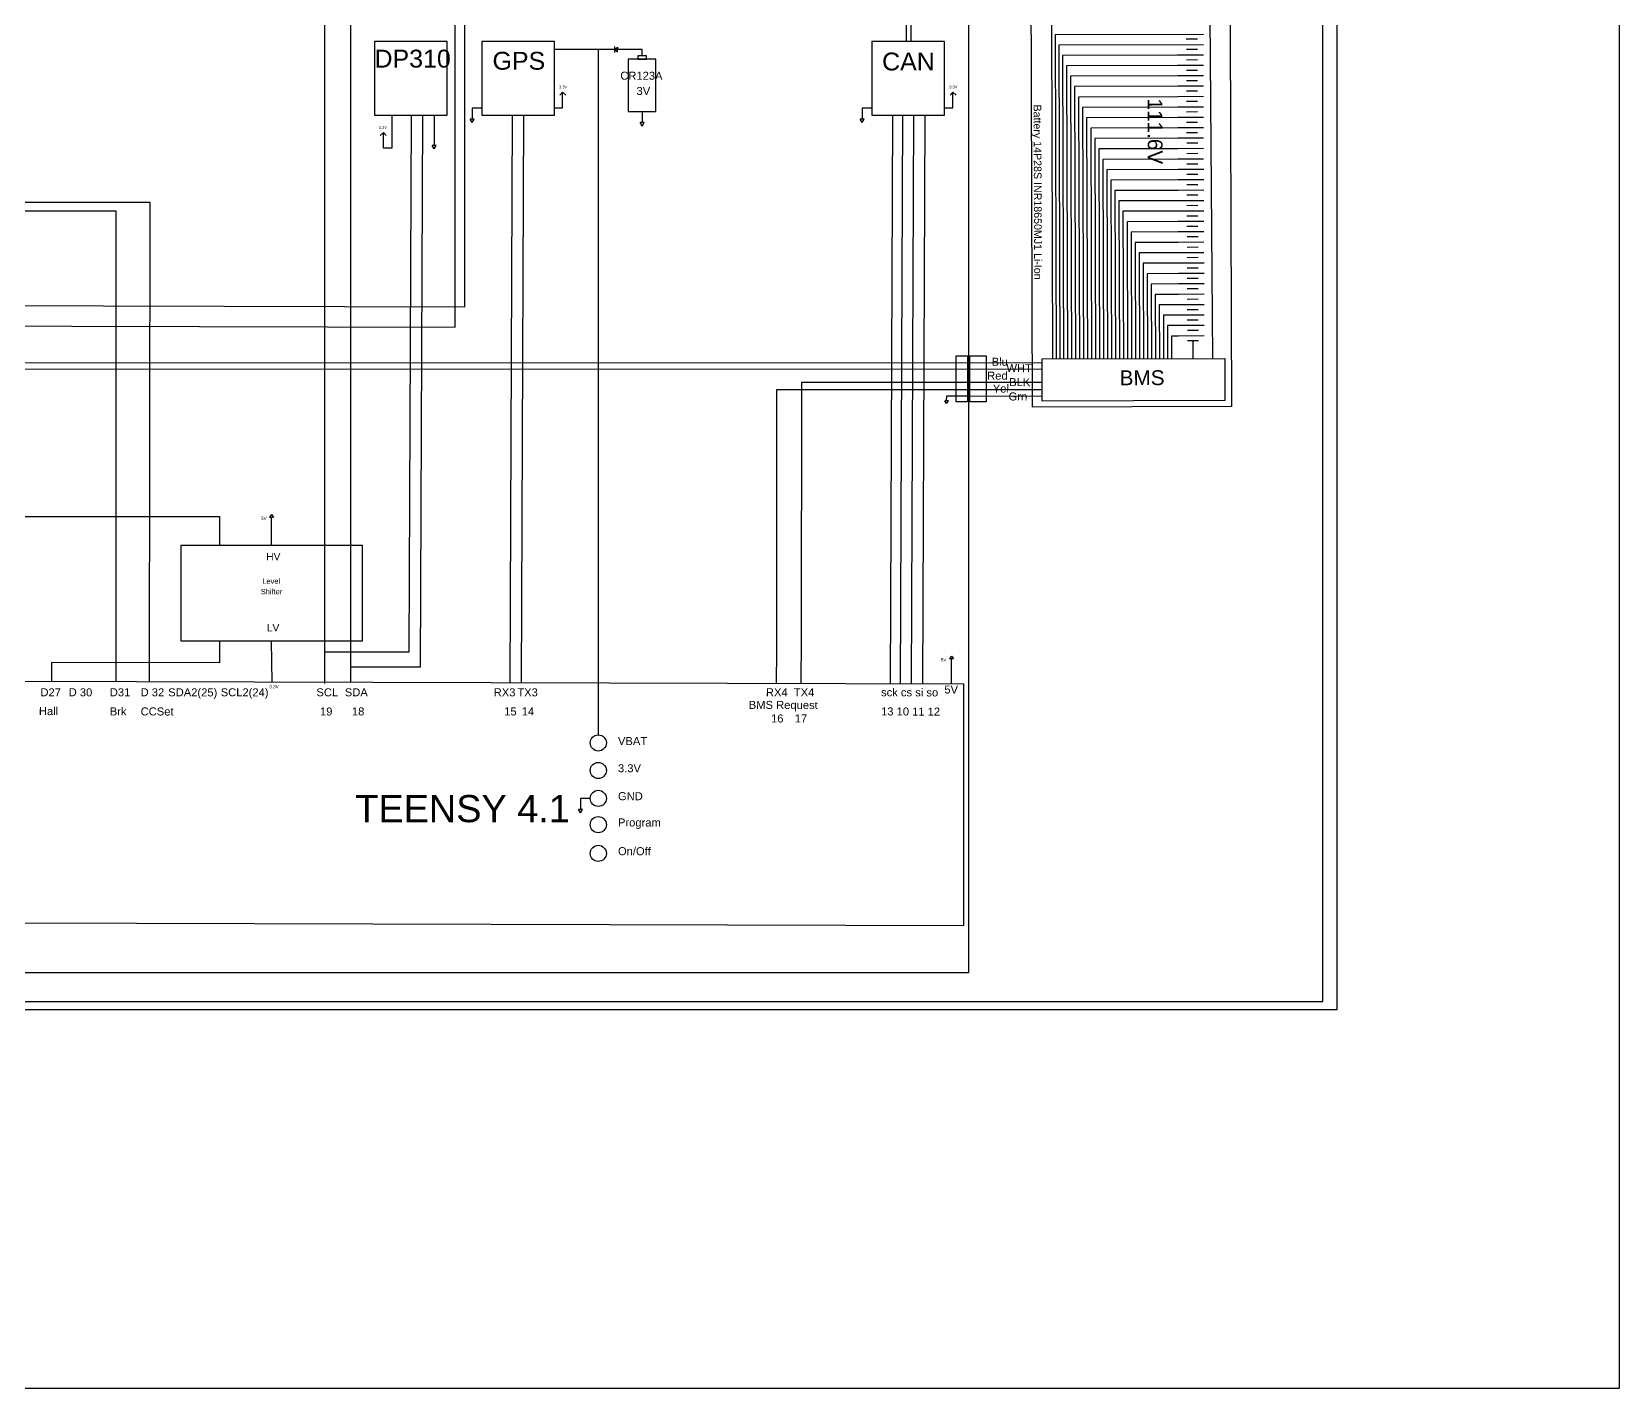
# Model space of a CAD drawing. Header units: inches. Extents: x -6006 to 7910, y 240 to 7918.
# Drawn here: x 2715 to 4699, y 1053 to 2748 of the extents above; entities that cross this region are included whole.
import ezdxf

# ---------------------------------------------------------------- set-up
doc = ezdxf.new("R2010")
doc.units = ezdxf.units.IN
doc.header["$MEASUREMENT"] = 0
doc.styles.get("Standard").update_dxf_attribs({"font": 'arial.ttf'})

msp = doc.modelspace()

# ---------------------------------------------------------------- linework, layer by layer
for p, q in [((3807.9, 3204.5), (3807.9, 2735.5)), ((3813.9, 3204.5), (3813.9, 2735.5)), ((4187.6, 2766.5), (4190.6, 2339.5)), ((3443.6, 2721.8), (3443.6, 2729)), ((3443.6, 2725.4), (3447.1, 2728.4)), ((3443.6, 2725.4), (3447.1, 2722.3)), ((3447.1, 2728.4), (3447.1, 2725.4)), ((3447.1, 2722.3), (3447.1, 2725.4)), ((3790.8, 2643.2), (3787.8, 1932.5)), ((3803.2, 2643.2), (3800.2, 1932.5)), ((3817.2, 2643.2), (3814.3, 1932.5)), ((3831.2, 2643.2), (3828.3, 1932.5)), ((3676.6, 1989.1), (3676.4, 1932.8)), ((3645.7, 1975.3), (3645.5, 1932.8))]:
    msp.add_line(p, q)
at = {"ltscale": 5}
for p, q in [((3989.5, 2756.2), (3990.8, 2338.8)), ((4179.3, 2744.2), (3994, 2743.7)), ((3994, 2743.7), (3995.3, 2338.8)), ((4171.9, 2738.2), (4158, 2738.1)), ((4179.3, 2731.4), (3998.5, 2730.9)), ((3998.5, 2730.9), (3999.8, 2338.8)), ((4147.2, 2718.4), (4003.2, 2717.9)), ((4179.3, 2718.5), (4147.2, 2718.4)), ((4171.9, 2725.3), (4158.1, 2725.2)), ((4003.2, 2717.9), (4004.5, 2338.8)), ((4147.2, 2705.4), (4008.2, 2705)), ((4008.2, 2705), (4009.5, 2338.9)), ((4179.3, 2705.5), (4147.2, 2705.4)), ((4171.9, 2712.3), (4158.1, 2712.2)), ((4172, 2699.3), (4158.2, 2699.2)), ((4147.3, 2692.4), (4013.3, 2692)), ((4013.3, 2692), (4014.5, 2338.9)), ((4147.3, 2679.4), (4018.3, 2679)), ((4018.3, 2679), (4019.5, 2338.9)), ((4179.4, 2692.5), (4147.3, 2692.4)), ((4179.4, 2679.5), (4147.3, 2679.4)), ((4172, 2686.3), (4158.2, 2686.2)), ((4147.3, 2666.4), (4023.3, 2666)), ((4023.3, 2666), (4024.5, 2338.9)), ((4179.5, 2666.5), (4147.3, 2666.4)), ((4172.1, 2673.3), (4158.3, 2673.2)), ((4172.1, 2660.3), (4158.3, 2660.2)), ((4147.4, 2653.4), (4028.4, 2653)), ((4028.4, 2653), (4029.5, 2338.9)), ((4147.4, 2640.4), (4033.4, 2640)), ((4033.4, 2640), (4034.5, 2338.9)), ((4179.5, 2653.5), (4147.4, 2653.4)), ((4179.6, 2640.5), (4147.4, 2640.4)), ((4172.2, 2647.3), (4158.3, 2647.2)), ((4147.5, 2627.4), (4038.5, 2627.1)), ((4038.5, 2627.1), (4039.5, 2339)), ((4179.6, 2627.5), (4147.5, 2627.4)), ((4172.2, 2634.3), (4158.4, 2634.2)), ((4172.2, 2621.3), (4158.4, 2621.2)), ((4147.5, 2614.4), (4043.5, 2614.1)), ((4043.5, 2614.1), (4044.5, 2339)), ((4147.6, 2601.4), (4048.6, 2601.1)), ((4048.6, 2601.1), (4049.5, 2339)), ((4179.7, 2614.5), (4147.5, 2614.4)), ((4179.7, 2601.5), (4147.6, 2601.4)), ((4172.3, 2608.3), (4158.5, 2608.2)), ((4147.6, 2588.4), (4053.6, 2588.1)), ((4053.6, 2588.1), (4054.5, 2339)), ((4179.7, 2588.5), (4147.6, 2588.4)), ((4172.3, 2595.3), (4158.5, 2595.2)), ((4172.4, 2582.3), (4158.6, 2582.2)), ((4147.7, 2575.4), (4058.7, 2575.1)), ((4058.7, 2575.1), (4059.5, 2339)), ((4147.7, 2562.4), (4063.7, 2562.1)), ((4063.7, 2562.1), (4064.5, 2339)), ((4179.8, 2575.5), (4147.7, 2575.4)), ((4179.8, 2562.5), (4147.7, 2562.4)), ((4172.4, 2569.3), (4158.6, 2569.2)), ((4147.7, 2549.4), (4068.7, 2549.2)), ((4068.7, 2549.2), (4069.5, 2339.1)), ((4179.9, 2549.5), (4147.7, 2549.4)), ((4172.5, 2556.3), (4158.7, 2556.2)), ((4172.5, 2543.3), (4158.7, 2543.2)), ((4147.8, 2536.4), (4073.8, 2536.2)), ((4073.8, 2536.2), (4074.5, 2339.1)), ((4147.8, 2523.4), (4078.8, 2523.2)), ((4078.8, 2523.2), (4079.5, 2339.1)), ((4179.9, 2536.5), (4147.8, 2536.4)), ((4180, 2523.5), (4147.8, 2523.4)), ((4172.6, 2530.3), (4158.7, 2530.2)), ((4147.9, 2510.4), (4083.9, 2510.2)), ((4083.9, 2510.2), (4084.5, 2339.1)), ((4180, 2510.5), (4147.9, 2510.4)), ((4172.6, 2517.3), (4158.8, 2517.2)), ((4172.6, 2504.3), (4158.8, 2504.2)), ((4147.9, 2497.4), (4088.9, 2497.2)), ((4088.9, 2497.2), (4089.5, 2339.1)), ((4148, 2484.4), (4094, 2484.2)), ((4094, 2484.2), (4094.5, 2339.1)), ((4180.1, 2497.5), (4147.9, 2497.4)), ((4180.1, 2484.5), (4148, 2484.4)), ((4172.7, 2491.3), (4158.9, 2491.2)), ((4148, 2471.4), (4099, 2471.3)), ((4099, 2471.3), (4099.5, 2339.2)), ((4180.1, 2471.5), (4148, 2471.4)), ((4172.7, 2478.3), (4158.9, 2478.2)), ((4172.8, 2465.3), (4159, 2465.2)), ((4148.1, 2458.4), (4104.1, 2458.3)), ((4104.1, 2458.3), (4104.5, 2339.2)), ((4148.1, 2445.4), (4109.1, 2445.3)), ((4109.1, 2445.3), (4109.5, 2339.2)), ((4180.2, 2458.5), (4148.1, 2458.4)), ((4180.2, 2445.5), (4148.1, 2445.4)), ((4172.8, 2452.3), (4159, 2452.2)), ((4148.1, 2432.4), (4114.1, 2432.3)), ((4114.1, 2432.3), (4114.5, 2339.2)), ((4180.3, 2432.5), (4148.1, 2432.4)), ((4172.9, 2439.3), (4159.1, 2439.2)), ((4172.9, 2426.3), (4159.1, 2426.2)), ((4148.2, 2419.4), (4119.2, 2419.3)), ((4119.2, 2419.3), (4119.5, 2339.2)), ((4124.2, 2406.4), (4124.5, 2339.2)), ((4148.2, 2406.4), (4124.2, 2406.4)), ((4180.3, 2419.5), (4148.2, 2419.4)), ((4180.4, 2406.5), (4148.2, 2406.4)), ((4173, 2413.3), (4159.1, 2413.2)), ((4129.3, 2393.4), (4129.5, 2339.3)), ((4148.3, 2393.4), (4129.3, 2393.4)), ((4180.4, 2393.5), (4148.3, 2393.4)), ((4173, 2400.3), (4159.2, 2400.2)), ((4173, 2387.3), (4159.2, 2387.2)), ((4134.3, 2380.4), (4134.5, 2339.3)), ((4148.3, 2380.4), (4134.3, 2380.4)), ((4139.4, 2367.4), (4139.5, 2339.3)), ((4148.4, 2367.4), (4139.4, 2367.4)), ((4180.5, 2380.5), (4148.3, 2380.4)), ((4180.5, 2367.5), (4148.4, 2367.4)), ((4173.1, 2374.3), (4159.3, 2374.2)), ((4173.1, 2361.3), (4159.3, 2361.2)), ((4166.2, 2361.2), (4166.3, 2339.4))]:
    msp.add_line(p, q, dxfattribs=at)
at = {"color": 3, "ltscale": 5}
for p, q in [((3265.3, 2634.1), (3262.9, 2638.3)), ((3267.8, 2638.3), (3262.9, 2638.3)), ((3265.3, 2634.1), (3262.9, 2638.3)), ((3267.8, 2638.3), (3262.9, 2638.3)), ((3265.3, 2634.1), (3267.8, 2638.3)), ((3265.3, 2634.1), (3267.8, 2638.3)), ((3477.9, 2629.7), (3475.4, 2634)), ((3480.4, 2634), (3475.4, 2634)), ((3477.9, 2629.7), (3475.4, 2634)), ((3480.4, 2634), (3475.4, 2634)), ((3477.9, 2629.7), (3480.4, 2634)), ((3477.9, 2629.7), (3480.4, 2634)), ((3753, 2634.1), (3750.6, 2638.3)), ((3755.5, 2638.3), (3750.6, 2638.3)), ((3753, 2634.1), (3750.6, 2638.3)), ((3755.5, 2638.3), (3750.6, 2638.3)), ((3753, 2634.1), (3755.5, 2638.3)), ((3753, 2634.1), (3755.5, 2638.3)), ((3217.8, 2601.3), (3215.3, 2605.6)), ((3220.3, 2605.6), (3215.3, 2605.6)), ((3217.8, 2601.3), (3215.3, 2605.6)), ((3220.3, 2605.6), (3215.3, 2605.6)), ((3217.8, 2601.3), (3220.3, 2605.6)), ((3217.8, 2601.3), (3220.3, 2605.6)), ((3858.5, 2283.1), (3856.1, 2286.5)), ((3861, 2286.4), (3856.1, 2286.5)), ((3858.5, 2283.1), (3861, 2286.4)), ((3401, 1771.6), (3398.5, 1775.8)), ((3403.5, 1775.8), (3398.5, 1775.8)), ((3401, 1771.6), (3398.5, 1775.8)), ((3403.5, 1775.8), (3398.5, 1775.8)), ((3401, 1771.6), (3403.5, 1775.8)), ((3401, 1771.6), (3403.5, 1775.8))]:
    msp.add_line(p, q, dxfattribs=at)
at = {"color": 1, "ltscale": 5}
for p, q in [((3014.8, 2144.2), (3012.3, 2140.9)), ((3014.8, 2144.2), (3017.3, 2140.9)), ((3012.3, 2140.9), (3017.3, 2140.9)), ((3864.4, 1967.6), (3861.9, 1964.3)), ((3861.9, 1964.3), (3866.9, 1964.3)), ((3864.4, 1967.6), (3866.9, 1964.3))]:
    msp.add_line(p, q, dxfattribs=at)
at = {"color": 1}
for p, q in [((3014.9, 2105.8), (3014.8, 2140.9)), ((3015.7, 1934.8), (3014.9, 1986.4)), ((3864.5, 1932.7), (3864.4, 1964.3))]:
    msp.add_line(p, q, dxfattribs=at)
for points in [[(3032.4, 3944.1), (4699.1, 3943.1), (4699.1, 1052.8)], [(434.3, 1827.7), (434.3, 1525.8), (4346.7, 1525.8), (4346.7, 3295.9), (3978.4, 3295.9), (3978.4, 3088.8), (4107.3, 3088.8), (4107.3, 3060), (4129.8, 3060)], [(3368.2, 2652.4), (3378.5, 2652.5), (3378.5, 2672.2)], [(3368.2, 2652.4), (3378.5, 2652.5), (3378.5, 2672.2)], [(3375, 2668.5), (3378.5, 2672.2), (3382.5, 2668.5)], [(3375, 2668.5), (3378.5, 2672.2), (3382.5, 2668.5)], [(3855.9, 2652.4), (3866.2, 2652.5), (3866.2, 2672.2)], [(3855.9, 2652.4), (3866.2, 2652.5), (3866.2, 2672.2)], [(3862.7, 2668.5), (3866.2, 2672.2), (3870.2, 2668.5)], [(3862.7, 2668.5), (3866.2, 2672.2), (3870.2, 2668.5)], [(3165, 2643.2), (3165, 2601.9), (3154.7, 2601.9), (3154.7, 2621.7)], [(3158.2, 2617.9), (3154.7, 2621.7), (3150.7, 2617.9)], [(3158.2, 2617.9), (3154.7, 2621.7), (3150.7, 2617.9)], [(3165, 2601.9), (3154.7, 2601.9), (3154.7, 2621.7)]]:
    msp.add_lwpolyline(points, dxfattribs=at)
for points in [[(3977.7, 2325.6), (2634.9, 2325.9), (2634.8, 3889.2)], [(848.4, 2384.8), (3244.2, 2378.3), (3244.2, 2725.9), (3244.2, 3779.8)], [(848.4, 2410.4), (3256.2, 2404), (3256.2, 2725.9), (3256.2, 3779.8)], [(4046, 2860.5), (4044, 2860.5), (4044, 2843.3), (3113.5, 2843.3), (3113.5, 1934.5)], [(4046, 2854.3), (3081.1, 2855.1), (3081.1, 1933.2)], [(3477.9, 2717.6), (3477.9, 2725.4), (3368.2, 2725.4)], [(3423.1, 2725.4), (3423.1, 1869)], [(2820.4, 1935.3), (2820.4, 2523.2), (1262.4, 2523.2), (1262.4, 2708.6), (1249.5, 2708.6)], [(1279.2, 2708.6), (1289.8, 2708.6), (1289.8, 2534.6), (2862.6, 2534.6), (2862, 1935.5)], [(3189.3, 2643.2), (3186.5, 1972.3), (3081.1, 1972.6), (3081, 1934.7)], [(3203.4, 2643.2), (3200.4, 1953.5), (3113.5, 1953.7), (3113.4, 1934.6)], [(3315.5, 2643.2), (3312.5, 1933.9)], [(3329.5, 2643.2), (3326.7, 1933.9)], [(3977.8, 2309.4), (3677.1, 2309.4), (3676.6, 1989)], [(3977.8, 2300.2), (3645.7, 2300.2), (3645.7, 1975.3)], [(849.8, 1996.4), (2323.2, 1996.4), (2323.2, 2141.7), (2949.9, 2141.7), (2949.9, 2105.8)], [(2949.9, 1986.4), (2949.9, 1959), (2739.7, 1959.6), (2739.6, 1935.5)]]:
    msp.add_lwpolyline(points)
at = {"ltscale": 5}
msp.add_lwpolyline([(2652.1, 3889.2), (2652.1, 2334.3), (3977.7, 2333.9)], dxfattribs=at)
at = {"color": 3}
for points in [[(448.1, 1821.1), (448.1, 1535.9), (4328.7, 1535.9), (4328.7, 3271.6), (3990.1, 3271.6), (3990.1, 2910.3), (4084, 2910.3), (4084, 2950), (4114, 2950)], [(3217.8, 2643.2), (3217.8, 2619.5), (3217.8, 2619.5), (3217.8, 2605.6)], [(3277.4, 2652.2), (3265.3, 2652.2), (3265.3, 2638.4)], [(3277.4, 2652.2), (3265.3, 2652.2), (3265.3, 2638.4)], [(3477.9, 2647.9), (3477.9, 2647.9), (3477.9, 2634)], [(3477.9, 2647.9), (3477.9, 2634)], [(3765.1, 2652.2), (3753, 2652.2), (3753, 2638.4)], [(3765.1, 2652.2), (3753, 2652.2), (3753, 2638.4)], [(3217.8, 2619.5), (3217.8, 2619.5), (3217.8, 2605.6)], [(3413, 1789.7), (3401, 1789.7), (3401, 1775.8)], [(3413, 1789.7), (3401, 1789.7), (3401, 1775.8)]]:
    msp.add_lwpolyline(points, dxfattribs=at)
at = {"color": 5, "ltscale": 5}
for points in [[(4211.2, 3211.3), (4214.3, 2279.2), (3965.9, 2278.3), (3962.8, 3210.4)], [(4206.1, 2339.5), (4206.3, 2287), (3977.9, 2286.2), (3977.7, 2338.7)]]:
    msp.add_lwpolyline(points, close=True, dxfattribs=at)
at = {"color": 5}
msp.add_lwpolyline([(747.7, 3065.9), (3885.9, 3065.9), (3885.9, 1571.9), (747.7, 1571.9)], close=True, dxfattribs=at)
for points in [[(3143.4, 2643.2), (3234.2, 2643.2), (3234.2, 2735.5), (3143.4, 2735.5)], [(3143.4, 2643.2), (3234.2, 2643.2), (3234.2, 2735.5), (3143.4, 2735.5)], [(3277.4, 2643.2), (3368.2, 2643.2), (3368.2, 2735.5), (3277.4, 2735.5)], [(3277.4, 2643.2), (3368.2, 2643.2), (3368.2, 2735.5), (3277.4, 2735.5)], [(3765.1, 2643.2), (3855.9, 2643.2), (3855.9, 2735.5), (3765.1, 2735.5)], [(3765.1, 2643.2), (3855.9, 2643.2), (3855.9, 2735.5), (3765.1, 2735.5)], [(3460.6, 2647.9), (3495.2, 2647.9), (3495.2, 2713.1), (3460.6, 2713.1)], [(3472.4, 2713.1), (3483.4, 2713.1), (3483.4, 2717.6), (3472.4, 2717.6)], [(2901.5, 1986.4), (3128.3, 1986.4), (3128.3, 2105.8), (2901.5, 2105.8)], [(2402.4, 1635), (3880.1, 1630.9), (3880.1, 1932.3), (2402.4, 1936.4)]]:
    msp.add_lwpolyline(points, close=True)
at = {"color": 6}
for points in [[(3870.2, 2342.6), (3884.5, 2342.6), (3884.5, 2285.1), (3870.2, 2285.1)], [(3887.3, 2342.6), (3908, 2342.6), (3908, 2285.1), (3887.3, 2285.1)]]:
    msp.add_lwpolyline(points, close=True, dxfattribs=at)
at = {"color": 3, "ltscale": 5}
msp.add_lwpolyline([(3858.5, 2286.5), (3858.6, 2292.7), (3886.1, 2292.7), (3977.6, 2292.3)], dxfattribs=at)
at = {"color": 1, "ltscale": 20}
msp.add_lwpolyline([(1873.9, 1052.8), (4699.1, 1052.8)], dxfattribs=at)
for centre in [(3423.1, 1859), (3423.1, 1824.6), (3423.1, 1789.7), (3423.1, 1756.9), (3423.1, 1721)]:
    msp.add_circle(centre, 10.1)

# ---------------------------------------------------------------- texts
for s, height, p in [('DP310', 22.34, (3143.4, 2702.8)), ('GPS', 22.34, (3290.9, 2700.1)), ('CAN', 22.34, (3777.8, 2699.2)), ('HV', 9.09, (3008.2, 2087.2)), ('Level', 6.68, (3003.2, 2057.8)), ('Shifter', 6.68, (3001.3, 2044.7)), ('LV', 9.09, (3008.9, 1998.3)), ('TEENSY 4.1', 33.87, (3119.4, 1760))]:
    msp.add_text(s, height=height).set_placement(p)
at = {"color": 1}
for p in [(3374.1, 2676.8), (3374.1, 2676.8), (3861.8, 2676.8), (3861.8, 2676.8), (3148.9, 2626.2), (3148.9, 2626.2)]:
    msp.add_text('3.3V', height=3.47, dxfattribs=at).set_placement(p)
at = {"ltscale": 5}
for s, height, rotation, p in [('CR123A', 10, 359.8034, (3450.6, 2687.7)), ('3V', 10, 359.8034, (3470.9, 2668.6)), ('Battery 14P28S INR18650MJ1 Li-Ion', 9.519, 270.1966, (3967.2, 2656.6)), ('Red', 10, 359.8034, (3909.1, 2312.9)), ('Blu', 10, 359.8034, (3914.7, 2330.3)), ('WHT', 10, 359.8034, (3933.2, 2322.3)), ('Yel', 10, 359.8034, (3916.1, 2296.8)), ('BLK', 10, 359.8034, (3936.6, 2304.8)), ('Grn', 10, 359.8034, (3935.9, 2286.9)), ('D27', 10, 359.8034, (2725.9, 1917.3)), ('D 30', 10, 359.8034, (2761.2, 1917.3)), ('D31', 10, 359.8034, (2812.6, 1917.3)), ('D 32', 10, 359.8034, (2851.1, 1917.3)), ('SDA2(25)', 10, 359.8034, (2885.6, 1917.3)), ('SCL2(24)', 10, 359.8034, (2951.2, 1917.3)), ('SCL', 10, 359.8034, (3070.8, 1917.3)), ('SDA', 10, 359.8034, (3106.3, 1917.3)), ('RX3', 10, 359.8034, (3292.4, 1917.3)), ('TX3', 10, 359.8034, (3321.9, 1917.3)), ('RX4', 10, 359.8034, (3632.6, 1917.3)), ('TX4', 10, 359.8034, (3667.5, 1917.3)), ('sck cs si so', 10, 359.8034, (3776.5, 1917.3)), ('5V', 10, 359.8034, (3855.6, 1920.7)), ('BMS Request', 10, 359.8034, (3611.2, 1901.6)), ('Hall', 10, 359.8034, (2724, 1893.8)), ('Brk', 10, 359.8034, (2812.6, 1893.4)), ('CCSet', 10, 359.8034, (2851.1, 1893.4)), ('19', 10, 359.8034, (3075.3, 1893.4)), ('18', 10, 359.8034, (3115.2, 1893.4)), ('15', 10, 359.8034, (3305.5, 1893.4)), ('14', 10, 359.8034, (3327.4, 1893.4)), ('16', 10, 359.8034, (3639, 1884.6)), ('17', 10, 359.8034, (3668.6, 1884.6)), ('13 10 11 12', 10, 359.8034, (3776.5, 1893.4)), ('VBAT', 10, 359.8034, (3447.7, 1856.4)), ('3.3V', 10, 359.8034, (3447.7, 1822.4)), ('GND', 10, 359.8034, (3447.7, 1787.5)), ('Program', 10, 359.8034, (3447.7, 1754.7)), ('On/Off', 10, 359.8034, (3447.7, 1718.8))]:
    msp.add_text(s, height=height, rotation=rotation, dxfattribs=at).set_placement(p)
for s, rotation, p in [('111.6V', 270.1966, (4109.6, 2664.2)), ('BMS', 0.1966, (4074.7, 2305.9))]:
    msp.add_text(s, height=18.56, rotation=rotation).set_placement(p)
at = {"color": 1}
for s, p in [('5V', (3001.6, 2137.5)), ('5V', (3851.2, 1960.8)), ('3.3V', (3011.9, 1927.3))]:
    msp.add_text(s, height=4.13, rotation=359.6073, dxfattribs=at).set_placement(p)

doc.saveas('drawing.dxf')
